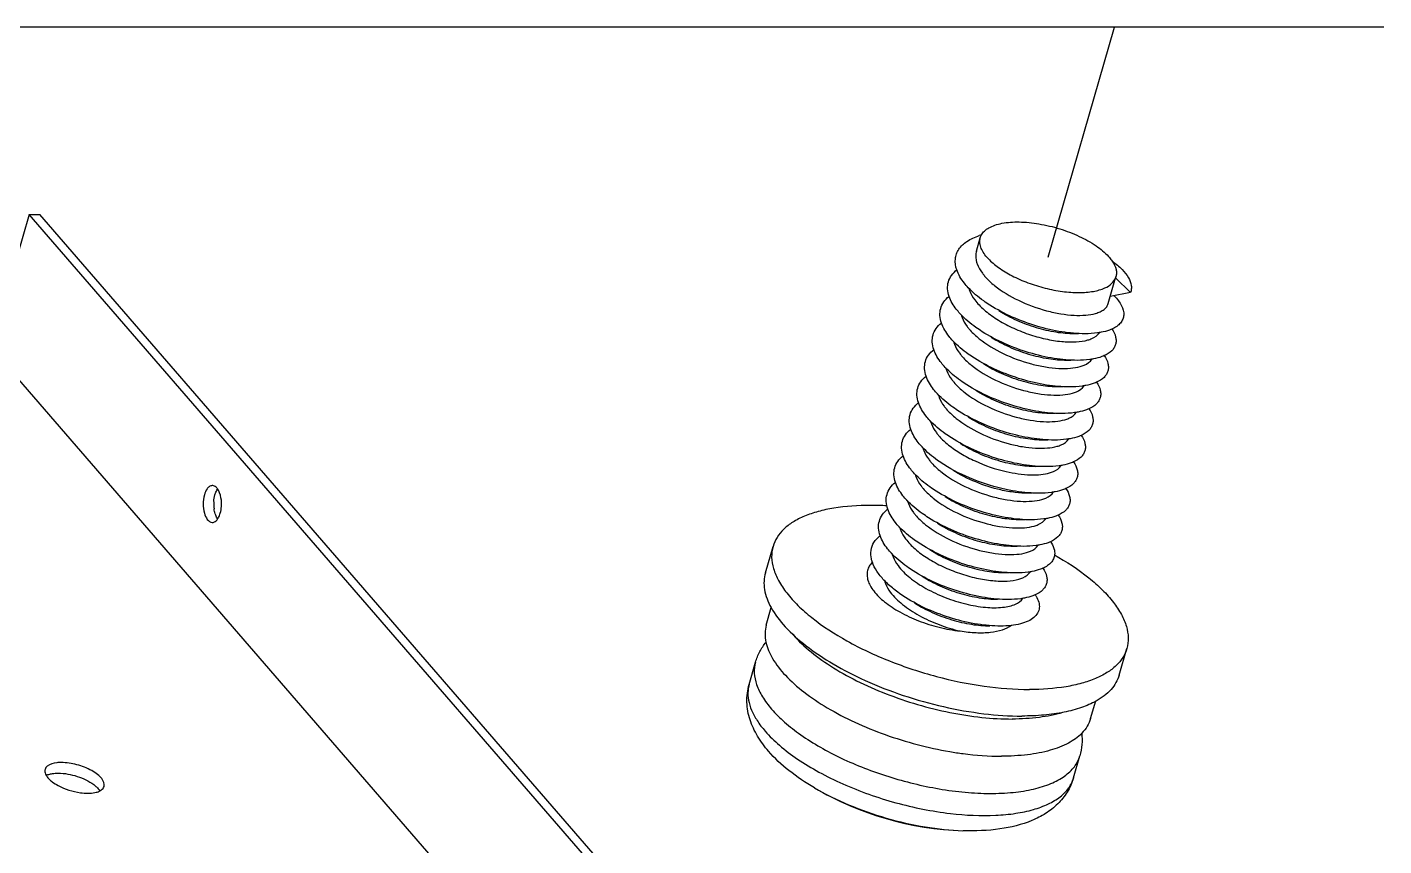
# Model space of a CAD drawing. Header units: millimetres. Extents: x -1 to 407, y -1 to 283.
# Drawn here: x 190.9 to 196.43, y 157.98 to 161.32 of the extents above; entities that cross this region are included whole.
import ezdxf

# ---------------------------------------------------------------- set-up
doc = ezdxf.new("R2010")
doc.units = ezdxf.units.MM
doc.header["$LTSCALE"] = 23.1
doc.linetypes.add('DASHED', pattern=[0.2, 0.1, -0.1])
doc.layers.get('0').update_dxf_attribs({"linetype": 'CONTINUOUS'})
for name, color, linetype in [('001-PCB', 7, 'CONTINUOUS'), ('03_ALL_AXES', 7, 'CONTINUOUS'), ('09_ALL_ROUNDS', 7, 'CONTINUOUS'), ('20_ALL_FEATURES', 7, 'CONTINUOUS')]:
    doc.layers.add(name, color=color, linetype=linetype)

msp = doc.modelspace()

# ---------------------------------------------------------------- linework, layer by layer
at = {"color": 4, "linetype": 'DASHED'}
msp.add_line((195.0629, 160.3817), (195.3336, 161.3191), dxfattribs=at)
at = {"layer": '001-PCB', "color": 7, "linetype": 'Continuous'}
for p, q in [((196.4306, 161.3191), (180.3061, 161.3191)), ((190.9123, 160.5558), (190.756, 160.0146)), ((190.9123, 160.5558), (190.9556, 160.5558)), ((194.9238, 155.9237), (190.9123, 160.5558)), ((194.9671, 155.9237), (190.9556, 160.5558)), ((194.3042, 155.9175), (190.756, 160.0146))]:
    msp.add_line(p, q, dxfattribs=at)
for centre, radius, start, end in [((191.8113, 159.3766), 0.147, 176.2986, 187.761), ((191.0275, 158.2978), 0.053, 208.9912, 211.1195), ((191.0931, 158.1242), 0.1371, 49.7253, 52.9736)]:
    msp.add_arc(centre, radius, start, end, dxfattribs=at)
for points, knots in [([(191.6416, 159.4436), (191.6399, 159.4418), (191.6328, 159.4332), (191.6285, 159.4225), (191.626, 159.4141)], [0, 0, 0, 0, 0.216921, 1, 1, 1, 1]), ([(191.6585, 159.4516), (191.654, 159.4516), (191.6476, 159.449), (191.6429, 159.4448), (191.6416, 159.4436)], [0, 0, 0, 0, 0.719767, 1, 1, 1, 1]), ([(191.6802, 159.4378), (191.679, 159.4395), (191.6746, 159.4451), (191.6685, 159.4496), (191.6636, 159.4509)], [0, 0, 0, 0, 0.285514, 1, 1, 1, 1]), ([(191.626, 159.4141), (191.6225, 159.402), (191.6198, 159.376), (191.6234, 159.337), (191.6419, 159.3016), (191.6585, 159.3016)], [0, 0, 0, 0, 0.302038, 0.603923, 1, 1, 1, 1]), ([(191.6693, 159.4141), (191.67, 159.4163), (191.6726, 159.4244), (191.6763, 159.4322), (191.6798, 159.4373)], [0, 0, 0, 0, 0.27063, 1, 1, 1, 1]), ([(191.6957, 159.367), (191.696, 159.3718), (191.6963, 159.3904), (191.6932, 159.4092), (191.6883, 159.4221)], [0, 0, 0, 0, 0.261705, 1, 1, 1, 1]), ([(191.6722, 159.3307), (191.6714, 159.3327), (191.6685, 159.3411), (191.6666, 159.35), (191.6657, 159.3567)], [0, 0, 0, 0, 0.236563, 1, 1, 1, 1]), ([(191.6812, 159.3169), (191.6822, 159.3185), (191.6863, 159.3255), (191.6893, 159.3331), (191.691, 159.3391)], [0, 0, 0, 0, 0.229918, 1, 1, 1, 1]), ([(191.6585, 159.3016), (191.6605, 159.3016), (191.67, 159.3032), (191.6772, 159.3108), (191.6812, 159.3169)], [0, 0, 0, 0, 0.218909, 1, 1, 1, 1]), ([(190.9772, 158.2956), (190.9767, 158.2939), (190.9754, 158.2858), (190.9781, 158.2776), (190.9812, 158.2721)], [0, 0, 0, 0, 0.229304, 1, 1, 1, 1]), ([(190.9817, 158.2708), (190.983, 158.2715), (190.9888, 158.2742), (190.995, 158.2761), (190.9998, 158.2771)], [0, 0, 0, 0, 0.230385, 1, 1, 1, 1]), ([(191.0432, 158.3235), (191.0372, 158.3235), (191.0176, 158.3225), (190.9968, 158.3177), (190.9862, 158.3088)], [0, 0, 0, 0, 0.30327, 1, 1, 1, 1]), ([(190.9998, 158.2771), (191.0021, 158.2777), (191.0123, 158.2796), (191.0227, 158.2802), (191.0307, 158.2802)], [0, 0, 0, 0, 0.231113, 1, 1, 1, 1]), ([(191.0307, 158.2802), (191.0568, 158.2802), (191.108, 158.2705), (191.1556, 158.2488), (191.1757, 158.2336)], [0, 0, 0, 0, 0.509314, 1, 1, 1, 1]), ([(191.2174, 158.2264), (191.2204, 158.2369), (191.211, 158.2574), (191.1903, 158.2762), (191.1571, 158.2978), (191.1076, 158.3166), (191.0645, 158.3235), (191.0432, 158.3235)], [0, 0, 0, 0, 0.153752, 0.264999, 0.397975, 0.702161, 1, 1, 1, 1]), ([(190.9821, 158.2704), (190.9832, 158.2687), (190.9882, 158.2613), (190.9945, 158.2549), (190.9998, 158.2504)], [0, 0, 0, 0, 0.225009, 1, 1, 1, 1]), ([(190.9998, 158.2504), (191.0019, 158.2486), (191.0114, 158.2409), (191.0219, 158.2345), (191.0301, 158.23)], [0, 0, 0, 0, 0.231788, 1, 1, 1, 1]), ([(191.0301, 158.23), (191.0583, 158.2149), (191.0995, 158.2019), (191.1414, 158.1985), (191.1514, 158.1985)], [0, 0, 0, 0, 0.761323, 1, 1, 1, 1]), ([(191.1817, 158.2288), (191.1836, 158.2272), (191.1903, 158.2212), (191.1962, 158.2143), (191.1997, 158.2088)], [0, 0, 0, 0, 0.27554, 1, 1, 1, 1]), ([(191.2007, 158.2081), (191.2028, 158.2092), (191.2099, 158.2135), (191.2157, 158.2206), (191.2174, 158.2264)], [0, 0, 0, 0, 0.284584, 1, 1, 1, 1]), ([(191.1514, 158.1985), (191.1545, 158.1985), (191.1659, 158.1988), (191.1773, 158.2002), (191.1853, 158.2023)], [0, 0, 0, 0, 0.270617, 1, 1, 1, 1])]:
    msp.add_open_spline(points, degree=3, knots=knots, dxfattribs=at)
for points in [[(191.6636, 159.4509), (191.6619, 159.4514), (191.6602, 159.4516), (191.6585, 159.4516)], [(191.6883, 159.4221), (191.6862, 159.4276), (191.6836, 159.433), (191.6802, 159.4378)], [(191.6646, 159.3861), (191.6652, 159.3955), (191.6667, 159.405), (191.6693, 159.4141)], [(191.6802, 159.3154), (191.6769, 159.3201), (191.6742, 159.3253), (191.6722, 159.3307)], [(191.691, 159.3391), (191.6936, 159.3482), (191.6951, 159.3576), (191.6957, 159.367)], [(190.9862, 158.3088), (190.9821, 158.3054), (190.9787, 158.3008), (190.9772, 158.2956)], [(191.1853, 158.2023), (191.1906, 158.2037), (191.1958, 158.2055), (191.2007, 158.2081)]]:
    msp.add_open_spline(points, degree=3, dxfattribs=at)
at = {"layer": '03_ALL_AXES', "color": 7, "linetype": 'Continuous'}
for p, q in [((194.7709, 160.4066), (194.7867, 160.4614)), ((195.339, 160.3012), (195.3392, 160.3019)), ((195.3077, 160.193), (195.3161, 160.2221)), ((193.8452, 158.642), (193.8712, 158.732)), ((195.1662, 158.2606), (195.1922, 158.3507))]:
    msp.add_line(p, q, dxfattribs=at)
msp.add_arc((194.7584, 159.3265), 1.2816, 239.6806, 268.1151, dxfattribs=at)
at = {"layer": '09_ALL_ROUNDS', "color": 7, "linetype": 'Continuous'}
msp.add_line((193.8452, 158.642), (193.8451, 158.6418), dxfattribs=at)
msp.add_arc((193.9713, 158.6057), 0.1312, 164.0293, 175.0807, dxfattribs=at)
for points, knots in [([(193.8712, 158.732), (193.8755, 158.747), (193.8871, 158.7759), (193.9043, 158.802), (193.9139, 158.8141)], [0, 0, 0, 0, 0.501736, 1, 1, 1, 1]), ([(193.8712, 158.732), (193.8671, 158.7179), (193.8638, 158.6866), (193.8743, 158.6382), (193.899, 158.5885), (193.9226, 158.5571), (193.9363, 158.5414)], [0, 0, 0, 0, 0.211163, 0.440517, 0.70118, 1, 1, 1, 1]), ([(193.9241, 158.3695), (193.9075, 158.3885), (193.8778, 158.4286), (193.846, 158.4962), (193.8324, 158.569), (193.8384, 158.6185), (193.8452, 158.642)], [0, 0, 0, 0, 0.256376, 0.504414, 0.751332, 1, 1, 1, 1]), ([(193.8405, 158.6169), (193.8394, 158.604), (193.8411, 158.5763), (193.8543, 158.5346), (193.8777, 158.492), (193.8985, 158.4649), (193.9103, 158.4513)], [0, 0, 0, 0, 0.212417, 0.445409, 0.70662, 1, 1, 1, 1]), ([(193.9363, 158.5414), (193.9527, 158.5225), (193.9905, 158.4852), (194.0825, 158.414), (194.2233, 158.3349), (194.413, 158.2615), (194.5494, 158.2282), (194.6187, 158.2165)], [0, 0, 0, 0, 0.097628, 0.206822, 0.453834, 0.725052, 1, 1, 1, 1]), ([(193.9103, 158.4513), (193.9282, 158.4306), (193.9701, 158.39), (194.0438, 158.3346), (194.1303, 158.2823), (194.2619, 158.2178), (194.44, 158.155), (194.5897, 158.1248), (194.6649, 158.116)], [0, 0, 0, 0, 0.097573, 0.207585, 0.328375, 0.457616, 0.729875, 1, 1, 1, 1]), ([(195.1998, 158.4431), (195.2015, 158.4277), (195.2021, 158.3965), (195.1965, 158.3657), (195.1922, 158.3507)], [0, 0, 0, 0, 0.498653, 1, 1, 1, 1]), ([(194.1113, 158.2202), (194.0752, 158.2414), (194.0083, 158.2859), (193.9491, 158.3406), (193.9241, 158.3695)], [0, 0, 0, 0, 0.523207, 1, 1, 1, 1]), ([(194.6187, 158.2165), (194.6541, 158.2104), (194.7234, 158.2012), (194.8245, 158.1961), (194.9178, 158.2001), (195.001, 158.213), (195.072, 158.2347), (195.1292, 158.2647), (195.1711, 158.3031), (195.1876, 158.3348), (195.1922, 158.3507)], [0, 0, 0, 0, 0.171204, 0.332835, 0.481787, 0.615647, 0.733026, 0.834062, 0.921195, 1, 1, 1, 1]), ([(194.6649, 158.116), (194.726, 158.1088), (194.8154, 158.1043), (194.9286, 158.1147), (195.0007, 158.1297), (195.0621, 158.1519), (195.1115, 158.1811), (195.1476, 158.2172), (195.162, 158.2461), (195.1662, 158.2606)], [0, 0, 0, 0, 0.331999, 0.479397, 0.611766, 0.728329, 0.829703, 0.918522, 1, 1, 1, 1]), ([(195.1662, 158.2606), (195.1604, 158.2405), (195.1432, 158.2019), (195.1036, 158.153), (195.0537, 158.1143), (194.9761, 158.075), (194.8619, 158.0475), (194.7665, 158.0439), (194.7163, 158.0456)], [0, 0, 0, 0, 0.117096, 0.233451, 0.349548, 0.467588, 0.718914, 1, 1, 1, 1]), ([(194.1114, 158.2202), (194.1557, 158.1943), (194.2511, 158.1476), (194.4027, 158.0945), (194.5592, 158.0586), (194.6648, 158.0473), (194.7162, 158.0456)], [0, 0, 0, 0, 0.242786, 0.499992, 0.757199, 1, 1, 1, 1])]:
    msp.add_open_spline(points, degree=3, knots=knots, dxfattribs=at)
at = {"layer": '20_ALL_FEATURES', "color": 7, "linetype": 'Continuous'}
for p, q in [((195.3159, 160.2222), (195.3376, 160.2972)), ((195.3392, 160.302), (195.3376, 160.2972)), ((195.3376, 160.2972), (195.339, 160.3012)), ((195.3376, 160.2972), (195.3984, 160.2376)), ((195.3984, 160.2376), (195.3159, 160.2222)), ((194.862, 160.1637), (194.8619, 160.1638)), ((194.8308, 160.0554), (194.8306, 160.0555)), ((195.1869, 160.07), (195.1698, 160.0699)), ((194.7995, 159.9472), (194.7994, 159.9473)), ((195.1556, 159.9617), (195.1385, 159.9616)), ((194.7683, 159.8389), (194.7681, 159.839)), ((195.1244, 159.8535), (195.1073, 159.8534)), ((194.737, 159.7307), (194.7369, 159.7308)), ((195.0931, 159.7452), (195.076, 159.7451)), ((194.7058, 159.6224), (194.7056, 159.6225)), ((195.0619, 159.637), (195.0448, 159.6369)), ((194.6745, 159.5142), (194.6744, 159.5143)), ((195.0306, 159.5287), (195.0135, 159.5286)), ((194.6433, 159.4059), (194.6431, 159.406)), ((194.9994, 159.4205), (194.9823, 159.4204)), ((194.612, 159.2977), (194.6119, 159.2978)), ((194.9681, 159.3122), (194.951, 159.3121)), ((193.9111, 159.0958), (193.9424, 159.204)), ((194.5808, 159.1894), (194.5806, 159.1895)), ((194.9369, 159.2039), (194.9198, 159.2039)), ((194.3471, 159.1399), (194.3469, 159.1403)), ((194.9056, 159.0957), (194.8885, 159.0956)), ((193.9149, 158.8836), (193.9355, 158.955)), ((195.3523, 158.6798), (195.3835, 158.788)), ((195.236, 158.5022), (195.2568, 158.5745))]:
    msp.add_line(p, q, dxfattribs=at)
for centre, radius, start, end in [((194.8717, 160.1996), 0.2847, 106.3483, 108.2484), ((194.9659, 160.5133), 0.201, 220.9113, 223.0077), ((195.0763, 160.5538), 0.3689, 229.9638, 231.1924), ((194.9354, 160.364), 0.3137, 222.3059, 223.0248), ((195.0139, 160.3374), 0.3691, 229.9861, 231.1942), ((194.9824, 160.2288), 0.3687, 229.9331, 231.1921), ((194.9515, 160.121), 0.3693, 230.0081, 231.1964), ((194.92, 160.0124), 0.3689, 229.9563, 231.192), ((194.8886, 159.904), 0.3686, 229.9285, 231.2003), ((194.8576, 159.7961), 0.369, 229.9786, 231.1936), ((194.8261, 159.6875), 0.3686, 229.9216, 231.1922), ((194.3377, 158.1746), 1.1964, 86.688, 89.9786), ((194.7951, 159.5795), 0.369, 229.9705, 231.196), ((194.8976, 158.9318), 0.1356, 30.7976, 33.8093)]:
    msp.add_arc(centre, radius, start, end, dxfattribs=at)
for points, knots in [([(194.7914, 160.4726), (194.7946, 160.4785), (194.8037, 160.4898), (194.8227, 160.5031), (194.8469, 160.5134), (194.8879, 160.5238), (194.9487, 160.5274), (195.0279, 160.5192), (195.1103, 160.4994), (195.1887, 160.4695), (195.2561, 160.4323), (195.2939, 160.4016), (195.3087, 160.3853)], [0, 0, 0, 0, 0.035396, 0.075403, 0.121491, 0.174171, 0.298052, 0.441273, 0.594047, 0.745094, 0.883396, 1, 1, 1, 1]), ([(194.6907, 160.331), (194.686, 160.345), (194.6825, 160.3673), (194.6889, 160.3956), (194.7024, 160.422), (194.7336, 160.4504), (194.765, 160.4641), (194.7826, 160.4699)], [0, 0, 0, 0, 0.235719, 0.346344, 0.458376, 0.704091, 1, 1, 1, 1]), ([(194.814, 160.3817), (194.8083, 160.3883), (194.7984, 160.4014), (194.788, 160.4221), (194.7836, 160.4424), (194.785, 160.4555), (194.7867, 160.4614)], [0, 0, 0, 0, 0.298772, 0.559497, 0.78883, 1, 1, 1, 1]), ([(194.7709, 160.4066), (194.7691, 160.4005), (194.7672, 160.3873), (194.7688, 160.3742), (194.7703, 160.3676)], [0, 0, 0, 0, 0.486896, 1, 1, 1, 1]), ([(195.3087, 160.3853), (195.3102, 160.3837), (195.3157, 160.3774), (195.3209, 160.3707), (195.3243, 160.3656)], [0, 0, 0, 0, 0.261539, 1, 1, 1, 1]), ([(194.6597, 160.2219), (194.6563, 160.2318), (194.6519, 160.2519), (194.6551, 160.2823), (194.6687, 160.3097), (194.6832, 160.3243), (194.6915, 160.3309)], [0, 0, 0, 0, 0.259974, 0.499735, 0.739641, 1, 1, 1, 1]), ([(194.7376, 160.2578), (194.7321, 160.2637), (194.7131, 160.2857), (194.6974, 160.3111), (194.6907, 160.331)], [0, 0, 0, 0, 0.278505, 1, 1, 1, 1]), ([(194.7703, 160.3676), (194.7712, 160.3634), (194.7766, 160.3451), (194.7865, 160.3285), (194.7952, 160.3167)], [0, 0, 0, 0, 0.228185, 1, 1, 1, 1]), ([(194.8189, 160.3762), (194.8315, 160.3627), (194.8624, 160.3369), (194.9171, 160.3042), (194.981, 160.2763), (195.05, 160.2549), (195.1198, 160.2413), (195.186, 160.2364), (195.2444, 160.2405), (195.2795, 160.25), (195.2943, 160.2568)], [0, 0, 0, 0, 0.108361, 0.234494, 0.372861, 0.516425, 0.657596, 0.789038, 0.904515, 1, 1, 1, 1]), ([(195.3243, 160.3656), (195.3311, 160.3554), (195.3392, 160.3394), (195.342, 160.317), (195.3405, 160.3067), (195.3392, 160.302)], [0, 0, 0, 0, 0.543368, 0.778119, 1, 1, 1, 1]), ([(195.3247, 160.3658), (195.3387, 160.3556), (195.363, 160.3354), (195.3904, 160.302), (195.4022, 160.273), (195.4026, 160.2517), (195.4002, 160.2421), (195.3984, 160.2376)], [0, 0, 0, 0, 0.329087, 0.598792, 0.814383, 0.908872, 1, 1, 1, 1]), ([(194.7952, 160.3167), (194.7981, 160.3128), (194.8113, 160.2964), (194.8266, 160.2817), (194.839, 160.2713)], [0, 0, 0, 0, 0.232527, 1, 1, 1, 1]), ([(195.2943, 160.2568), (195.3042, 160.2613), (195.3218, 160.2718), (195.3342, 160.2886), (195.3376, 160.2972)], [0, 0, 0, 0, 0.542396, 1, 1, 1, 1]), ([(194.6285, 160.1136), (194.6251, 160.1235), (194.6207, 160.1435), (194.6238, 160.1738), (194.6372, 160.2011), (194.6516, 160.2157), (194.6598, 160.2223)], [0, 0, 0, 0, 0.260181, 0.500126, 0.740003, 1, 1, 1, 1]), ([(194.7033, 160.1529), (194.6983, 160.1585), (194.6807, 160.1793), (194.6662, 160.2032), (194.6597, 160.2219)], [0, 0, 0, 0, 0.276942, 1, 1, 1, 1]), ([(194.8258, 160.1867), (194.8172, 160.1922), (194.7859, 160.2133), (194.7565, 160.2376), (194.7376, 160.2578)], [0, 0, 0, 0, 0.268695, 1, 1, 1, 1]), ([(194.7399, 160.2555), (194.741, 160.2516), (194.7466, 160.2348), (194.7558, 160.2194), (194.764, 160.2085)], [0, 0, 0, 0, 0.229642, 1, 1, 1, 1]), ([(194.8451, 160.2663), (194.8747, 160.2424), (194.9432, 160.2018), (195.0361, 160.1676), (195.1129, 160.1508), (195.1663, 160.1446), (195.2139, 160.1447), (195.2432, 160.1492), (195.2561, 160.1529)], [0, 0, 0, 0, 0.260647, 0.540193, 0.674549, 0.798566, 0.908045, 1, 1, 1, 1]), ([(195.3317, 160.225), (195.3381, 160.2186), (195.3494, 160.2057), (195.3657, 160.1804), (195.3735, 160.1532), (195.3678, 160.1285), (195.3578, 160.1126), (195.3424, 160.0991), (195.3298, 160.0922), (195.3228, 160.0891)], [0, 0, 0, 0, 0.16186, 0.303412, 0.534874, 0.63894, 0.746121, 0.864611, 1, 1, 1, 1]), ([(194.764, 160.2085), (194.775, 160.1936), (194.8031, 160.1648), (194.8544, 160.1274), (194.9153, 160.0945), (194.9819, 160.0676), (195.05, 160.0484), (195.1154, 160.0375), (195.1737, 160.0355), (195.2097, 160.0403), (195.2252, 160.0448)], [0, 0, 0, 0, 0.109044, 0.234856, 0.372602, 0.515715, 0.656859, 0.788699, 0.904689, 1, 1, 1, 1]), ([(195.213, 160.0701), (195.1817, 160.07), (195.1155, 160.0761), (195.016, 160.0992), (194.9172, 160.1356), (194.8548, 160.1683), (194.8258, 160.1867)], [0, 0, 0, 0, 0.229706, 0.484998, 0.747947, 1, 1, 1, 1]), ([(195.1698, 160.0699), (195.1452, 160.0697), (195.093, 160.0746), (195.0141, 160.0931), (194.9353, 160.1224), (194.8853, 160.1488), (194.862, 160.1637)], [0, 0, 0, 0, 0.226558, 0.480947, 0.745058, 1, 1, 1, 1]), ([(195.2561, 160.1529), (195.2627, 160.1548), (195.2748, 160.1591), (195.2905, 160.1682), (195.3019, 160.1794), (195.3064, 160.1885), (195.3077, 160.193)], [0, 0, 0, 0, 0.303546, 0.56515, 0.792531, 1, 1, 1, 1]), ([(194.5971, 160.0057), (194.5938, 160.0156), (194.5894, 160.0355), (194.5926, 160.0655), (194.6059, 160.0927), (194.6201, 160.1072), (194.6282, 160.1138)], [0, 0, 0, 0, 0.260066, 0.500111, 0.7401, 1, 1, 1, 1]), ([(194.6751, 160.0414), (194.6696, 160.0472), (194.6508, 160.0689), (194.6353, 160.0939), (194.6285, 160.1136)], [0, 0, 0, 0, 0.278074, 1, 1, 1, 1]), ([(194.7946, 160.0785), (194.7859, 160.084), (194.7544, 160.1051), (194.725, 160.1297), (194.706, 160.15)], [0, 0, 0, 0, 0.268833, 1, 1, 1, 1]), ([(194.7087, 160.1472), (194.7098, 160.1433), (194.7154, 160.1265), (194.7246, 160.1111), (194.7327, 160.1002)], [0, 0, 0, 0, 0.229662, 1, 1, 1, 1]), ([(194.7327, 160.1002), (194.7356, 160.0963), (194.7488, 160.0798), (194.7642, 160.0651), (194.7766, 160.0547)], [0, 0, 0, 0, 0.232501, 1, 1, 1, 1]), ([(194.7826, 160.0498), (194.8123, 160.0259), (194.8808, 159.9852), (194.9738, 159.951), (195.0506, 159.9342), (195.1041, 159.928), (195.1517, 159.9282), (195.181, 159.9328), (195.1939, 159.9365)], [0, 0, 0, 0, 0.260737, 0.540367, 0.674731, 0.798722, 0.90814, 1, 1, 1, 1]), ([(195.1818, 159.9618), (195.1505, 159.9617), (195.0843, 159.9678), (194.9847, 159.9909), (194.886, 160.0273), (194.8236, 160.0601), (194.7946, 160.0785)], [0, 0, 0, 0, 0.229706, 0.484998, 0.747947, 1, 1, 1, 1]), ([(195.1385, 159.9616), (195.1139, 159.9615), (195.0617, 159.9663), (194.9829, 159.9848), (194.9041, 160.0141), (194.8541, 160.0406), (194.8308, 160.0554)], [0, 0, 0, 0, 0.226564, 0.480939, 0.745045, 1, 1, 1, 1]), ([(195.2792, 160.0759), (195.2741, 160.075), (195.2522, 160.0714), (195.23, 160.0702), (195.213, 160.0701)], [0, 0, 0, 0, 0.23176, 1, 1, 1, 1]), ([(195.2252, 160.0448), (195.2305, 160.0463), (195.2479, 160.0523), (195.2648, 160.0632), (195.2717, 160.0743)], [0, 0, 0, 0, 0.29719, 1, 1, 1, 1]), ([(195.3228, 160.0891), (195.3196, 160.0877), (195.3055, 160.0819), (195.2907, 160.0781), (195.2792, 160.0759)], [0, 0, 0, 0, 0.23024, 1, 1, 1, 1]), ([(195.323, 160.0895), (195.3297, 160.0795), (195.3377, 160.0636), (195.3405, 160.0413), (195.3384, 160.0263), (195.3322, 160.0124), (195.318, 159.995), (195.3027, 159.9858), (195.2917, 159.9809)], [0, 0, 0, 0, 0.272402, 0.389524, 0.500074, 0.610612, 0.727701, 1, 1, 1, 1]), ([(194.5661, 159.8968), (194.5626, 159.9067), (194.5582, 159.9268), (194.5613, 159.9573), (194.5748, 159.9847), (194.5893, 159.9994), (194.5975, 160.006)], [0, 0, 0, 0, 0.260263, 0.500122, 0.739914, 1, 1, 1, 1]), ([(194.6438, 159.9332), (194.6383, 159.9391), (194.6194, 159.9608), (194.6039, 159.986), (194.5971, 160.0057)], [0, 0, 0, 0, 0.278224, 1, 1, 1, 1]), ([(194.7633, 159.9702), (194.7547, 159.9757), (194.7233, 159.9968), (194.694, 160.0212), (194.6751, 160.0414)], [0, 0, 0, 0, 0.268707, 1, 1, 1, 1]), ([(194.6776, 160.0385), (194.6786, 160.0346), (194.6843, 160.018), (194.6934, 160.0028), (194.7015, 159.992)], [0, 0, 0, 0, 0.229826, 1, 1, 1, 1]), ([(194.7015, 159.992), (194.7044, 159.988), (194.7175, 159.9717), (194.7327, 159.957), (194.7451, 159.9467)], [0, 0, 0, 0, 0.232566, 1, 1, 1, 1]), ([(194.7513, 159.9415), (194.781, 159.9177), (194.8494, 159.877), (194.9423, 159.8429), (195.019, 159.826), (195.0725, 159.8198), (195.1201, 159.8199), (195.1494, 159.8244), (195.1623, 159.8281)], [0, 0, 0, 0, 0.260629, 0.54014, 0.67449, 0.798514, 0.908016, 1, 1, 1, 1]), ([(195.1505, 159.8536), (195.1192, 159.8535), (195.053, 159.8596), (194.9535, 159.8827), (194.8547, 159.9191), (194.7923, 159.9518), (194.7633, 159.9702)], [0, 0, 0, 0, 0.229705, 0.484997, 0.747946, 1, 1, 1, 1]), ([(195.1073, 159.8534), (195.0827, 159.8532), (195.0305, 159.8581), (194.9516, 159.8766), (194.8728, 159.9059), (194.8228, 159.9323), (194.7995, 159.9472)], [0, 0, 0, 0, 0.226559, 0.48095, 0.745062, 1, 1, 1, 1]), ([(195.2477, 159.9676), (195.2427, 159.9667), (195.2209, 159.9632), (195.1987, 159.9619), (195.1818, 159.9618)], [0, 0, 0, 0, 0.23184, 1, 1, 1, 1]), ([(195.1939, 159.9365), (195.1993, 159.938), (195.2171, 159.9441), (195.2343, 159.9556), (195.2411, 159.967)], [0, 0, 0, 0, 0.298494, 1, 1, 1, 1]), ([(195.2917, 159.9809), (195.2885, 159.9794), (195.2743, 159.9737), (195.2593, 159.9698), (195.2477, 159.9676)], [0, 0, 0, 0, 0.230115, 1, 1, 1, 1]), ([(195.2918, 159.9813), (195.2985, 159.9712), (195.3065, 159.9553), (195.3092, 159.9331), (195.3071, 159.918), (195.3009, 159.9041), (195.2868, 159.8868), (195.2715, 159.8776), (195.2605, 159.8726)], [0, 0, 0, 0, 0.272408, 0.38954, 0.500093, 0.610632, 0.727723, 1, 1, 1, 1]), ([(194.5345, 159.7896), (194.5312, 159.7994), (194.5269, 159.8192), (194.5301, 159.8491), (194.5434, 159.8761), (194.5575, 159.8906), (194.5656, 159.8972)], [0, 0, 0, 0, 0.259878, 0.499958, 0.740061, 1, 1, 1, 1]), ([(194.6122, 159.8253), (194.6068, 159.831), (194.5882, 159.8525), (194.5729, 159.8773), (194.5661, 159.8968)], [0, 0, 0, 0, 0.277799, 1, 1, 1, 1]), ([(194.7321, 159.862), (194.7235, 159.8674), (194.692, 159.8885), (194.6627, 159.913), (194.6438, 159.9332)], [0, 0, 0, 0, 0.268744, 1, 1, 1, 1]), ([(194.6461, 159.931), (194.6472, 159.9271), (194.6528, 159.9102), (194.6621, 159.8947), (194.6702, 159.8837)], [0, 0, 0, 0, 0.229533, 1, 1, 1, 1]), ([(194.6702, 159.8837), (194.6731, 159.8798), (194.6864, 159.8633), (194.7017, 159.8485), (194.7142, 159.8381)], [0, 0, 0, 0, 0.232477, 1, 1, 1, 1]), ([(194.7008, 159.7537), (194.6922, 159.7592), (194.6606, 159.7804), (194.6312, 159.8049), (194.6122, 159.8253)], [0, 0, 0, 0, 0.268839, 1, 1, 1, 1]), ([(194.7201, 159.8332), (194.7498, 159.8094), (194.8184, 159.7686), (194.9115, 159.7345), (194.9884, 159.7177), (195.0419, 159.7115), (195.0895, 159.7117), (195.1187, 159.7163), (195.1316, 159.72)], [0, 0, 0, 0, 0.260839, 0.540545, 0.674911, 0.798874, 0.908234, 1, 1, 1, 1]), ([(195.1193, 159.7453), (195.088, 159.7452), (195.0218, 159.7513), (194.9222, 159.7744), (194.8235, 159.8108), (194.7611, 159.8436), (194.7321, 159.862)], [0, 0, 0, 0, 0.229707, 0.484998, 0.747947, 1, 1, 1, 1]), ([(195.076, 159.7451), (195.0514, 159.745), (194.9992, 159.7498), (194.9204, 159.7683), (194.8416, 159.7976), (194.7916, 159.824), (194.7683, 159.8389)], [0, 0, 0, 0, 0.226562, 0.480946, 0.745046, 1, 1, 1, 1]), ([(195.2168, 159.8594), (195.2118, 159.8585), (195.1898, 159.8549), (195.1676, 159.8537), (195.1505, 159.8536)], [0, 0, 0, 0, 0.231711, 1, 1, 1, 1]), ([(195.1623, 159.8281), (195.1677, 159.8297), (195.1854, 159.8357), (195.2026, 159.8469), (195.2095, 159.8583)], [0, 0, 0, 0, 0.298123, 1, 1, 1, 1]), ([(195.2605, 159.8726), (195.2573, 159.8712), (195.2432, 159.8655), (195.2283, 159.8616), (195.2168, 159.8594)], [0, 0, 0, 0, 0.230233, 1, 1, 1, 1]), ([(195.2606, 159.8729), (195.2673, 159.8628), (195.2753, 159.8469), (195.278, 159.8247), (195.2758, 159.8097), (195.2696, 159.7958), (195.2554, 159.7785), (195.2401, 159.7693), (195.2291, 159.7643)], [0, 0, 0, 0, 0.27219, 0.389251, 0.499784, 0.61035, 0.727506, 1, 1, 1, 1]), ([(194.5035, 159.6805), (194.5001, 159.6905), (194.4957, 159.7106), (194.4989, 159.741), (194.5125, 159.7684), (194.527, 159.783), (194.5352, 159.7896)], [0, 0, 0, 0, 0.260049, 0.499831, 0.739704, 1, 1, 1, 1]), ([(194.5814, 159.7166), (194.5759, 159.7225), (194.5569, 159.7444), (194.5412, 159.7697), (194.5345, 159.7896)], [0, 0, 0, 0, 0.27844, 1, 1, 1, 1]), ([(194.6154, 159.8209), (194.6165, 159.8172), (194.6221, 159.8009), (194.6311, 159.786), (194.639, 159.7755)], [0, 0, 0, 0, 0.230245, 1, 1, 1, 1]), ([(194.639, 159.7755), (194.6419, 159.7715), (194.655, 159.7551), (194.6703, 159.7404), (194.6827, 159.7301)], [0, 0, 0, 0, 0.232536, 1, 1, 1, 1]), ([(194.6696, 159.6455), (194.661, 159.6509), (194.6296, 159.672), (194.6003, 159.6964), (194.5814, 159.7166)], [0, 0, 0, 0, 0.2687, 1, 1, 1, 1]), ([(194.5837, 159.7144), (194.5847, 159.7105), (194.5903, 159.6936), (194.5996, 159.6782), (194.6077, 159.6672)], [0, 0, 0, 0, 0.229587, 1, 1, 1, 1]), ([(194.6888, 159.725), (194.7185, 159.7012), (194.7869, 159.6605), (194.8797, 159.6264), (194.9565, 159.6095), (195.01, 159.6033), (195.0576, 159.6034), (195.0868, 159.6079), (195.0998, 159.6116)], [0, 0, 0, 0, 0.260619, 0.540133, 0.674485, 0.79851, 0.908013, 1, 1, 1, 1]), ([(195.088, 159.6371), (195.0567, 159.637), (194.9905, 159.6431), (194.891, 159.6662), (194.7922, 159.7026), (194.7298, 159.7353), (194.7008, 159.7537)], [0, 0, 0, 0, 0.229705, 0.484997, 0.747946, 1, 1, 1, 1]), ([(195.0448, 159.6369), (195.0202, 159.6367), (194.968, 159.6416), (194.8891, 159.6601), (194.8103, 159.6894), (194.7603, 159.7158), (194.737, 159.7307)], [0, 0, 0, 0, 0.22656, 0.480943, 0.745055, 1, 1, 1, 1]), ([(195.1854, 159.7512), (195.1804, 159.7502), (195.1585, 159.7467), (195.1363, 159.7454), (195.1193, 159.7453)], [0, 0, 0, 0, 0.231755, 1, 1, 1, 1]), ([(195.1316, 159.72), (195.137, 159.7216), (195.1546, 159.7277), (195.1716, 159.739), (195.1784, 159.7502)], [0, 0, 0, 0, 0.298006, 1, 1, 1, 1]), ([(195.2291, 159.7643), (195.2259, 159.7629), (195.2118, 159.7572), (195.1969, 159.7534), (195.1854, 159.7512)], [0, 0, 0, 0, 0.230245, 1, 1, 1, 1]), ([(195.2292, 159.7648), (195.2359, 159.7548), (195.244, 159.7389), (195.2467, 159.7167), (195.2447, 159.7016), (195.2385, 159.6878), (195.2244, 159.6704), (195.2092, 159.6612), (195.1982, 159.6562)], [0, 0, 0, 0, 0.272614, 0.389828, 0.500431, 0.610966, 0.727993, 1, 1, 1, 1]), ([(194.4721, 159.5727), (194.4687, 159.5826), (194.4644, 159.6025), (194.4676, 159.6326), (194.481, 159.6598), (194.4953, 159.6744), (194.5034, 159.6809)], [0, 0, 0, 0, 0.259997, 0.499968, 0.739957, 1, 1, 1, 1]), ([(194.5496, 159.6088), (194.5442, 159.6146), (194.5256, 159.6362), (194.5102, 159.661), (194.5035, 159.6805)], [0, 0, 0, 0, 0.27788, 1, 1, 1, 1]), ([(194.6077, 159.6672), (194.6106, 159.6633), (194.6237, 159.6469), (194.639, 159.6323), (194.6513, 159.6219)], [0, 0, 0, 0, 0.232591, 1, 1, 1, 1]), ([(194.6383, 159.5372), (194.6297, 159.5427), (194.5981, 159.5639), (194.5686, 159.5885), (194.5496, 159.6088)], [0, 0, 0, 0, 0.268874, 1, 1, 1, 1]), ([(194.5525, 159.6057), (194.5536, 159.6018), (194.5592, 159.5851), (194.5684, 159.5698), (194.5765, 159.5589)], [0, 0, 0, 0, 0.229758, 1, 1, 1, 1]), ([(194.6576, 159.6167), (194.6734, 159.6041), (194.7082, 159.5803), (194.785, 159.5403), (194.8485, 159.5187), (194.8919, 159.5088)], [0, 0, 0, 0, 0.233506, 0.485215, 1, 1, 1, 1]), ([(195.0568, 159.5288), (195.0255, 159.5287), (194.9593, 159.5348), (194.8597, 159.5579), (194.761, 159.5943), (194.6986, 159.6271), (194.6696, 159.6455)], [0, 0, 0, 0, 0.229707, 0.484998, 0.747947, 1, 1, 1, 1]), ([(195.0135, 159.5286), (194.9889, 159.5285), (194.9367, 159.5333), (194.8579, 159.5518), (194.7791, 159.5811), (194.7291, 159.6075), (194.7058, 159.6224)], [0, 0, 0, 0, 0.226558, 0.480945, 0.745052, 1, 1, 1, 1]), ([(195.1533, 159.6427), (195.1483, 159.6418), (195.1267, 159.6384), (195.1048, 159.6371), (195.088, 159.6371)], [0, 0, 0, 0, 0.23207, 1, 1, 1, 1]), ([(195.0998, 159.6116), (195.1052, 159.6132), (195.1231, 159.6193), (195.1404, 159.6307), (195.1473, 159.6421)], [0, 0, 0, 0, 0.298586, 1, 1, 1, 1]), ([(195.1982, 159.6562), (195.1949, 159.6548), (195.1804, 159.6489), (195.1652, 159.645), (195.1533, 159.6427)], [0, 0, 0, 0, 0.229765, 1, 1, 1, 1]), ([(195.1982, 159.6563), (195.2049, 159.6462), (195.2128, 159.6303), (195.2155, 159.6081), (195.2133, 159.5931), (195.2071, 159.5792), (195.1929, 159.5619), (195.1776, 159.5528), (195.1666, 159.5478)], [0, 0, 0, 0, 0.27202, 0.389051, 0.499586, 0.610186, 0.727397, 1, 1, 1, 1]), ([(194.4409, 159.4643), (194.4375, 159.4742), (194.4332, 159.4942), (194.4364, 159.5244), (194.4498, 159.5516), (194.4641, 159.5662), (194.4723, 159.5728)], [0, 0, 0, 0, 0.26002, 0.499952, 0.73991, 1, 1, 1, 1]), ([(194.5189, 159.5001), (194.5134, 159.5059), (194.4945, 159.5277), (194.4789, 159.5529), (194.4721, 159.5727)], [0, 0, 0, 0, 0.278252, 1, 1, 1, 1]), ([(194.5765, 159.5589), (194.5794, 159.555), (194.5926, 159.5385), (194.6079, 159.5239), (194.6203, 159.5135)], [0, 0, 0, 0, 0.232509, 1, 1, 1, 1]), ([(195.1667, 159.5483), (195.1735, 159.5382), (195.1815, 159.5223), (195.1842, 159.5001), (195.1821, 159.485), (195.1759, 159.4712), (195.1618, 159.4538), (195.1465, 159.4446), (195.1355, 159.4396)], [0, 0, 0, 0, 0.272465, 0.38961, 0.50017, 0.610704, 0.727773, 1, 1, 1, 1]), ([(194.6071, 159.429), (194.5985, 159.4344), (194.5671, 159.4555), (194.5378, 159.4799), (194.5189, 159.5001)], [0, 0, 0, 0, 0.268698, 1, 1, 1, 1]), ([(194.5213, 159.4974), (194.5224, 159.4935), (194.528, 159.4768), (194.5372, 159.4615), (194.5452, 159.4507)], [0, 0, 0, 0, 0.229783, 1, 1, 1, 1]), ([(194.6263, 159.5085), (194.656, 159.4846), (194.7245, 159.4439), (194.8174, 159.4098), (194.8943, 159.393), (194.9477, 159.3868), (194.9954, 159.3869), (195.0246, 159.3915), (195.0375, 159.3952)], [0, 0, 0, 0, 0.260706, 0.540308, 0.67467, 0.79867, 0.908108, 1, 1, 1, 1]), ([(194.8919, 159.4357), (194.8466, 159.4454), (194.7588, 159.4723), (194.6764, 159.5131), (194.6383, 159.5372)], [0, 0, 0, 0, 0.506749, 1, 1, 1, 1]), ([(194.8703, 159.4338), (194.8354, 159.4418), (194.7677, 159.4634), (194.704, 159.4953), (194.6745, 159.5142)], [0, 0, 0, 0, 0.505229, 1, 1, 1, 1]), ([(194.8919, 159.5088), (194.9245, 159.5014), (194.972, 159.4943), (195.0317, 159.4958), (195.0577, 159.5002), (195.0692, 159.5036)], [0, 0, 0, 0, 0.560234, 0.798069, 1, 1, 1, 1]), ([(195.123, 159.5347), (195.1179, 159.5337), (195.096, 159.5302), (195.0738, 159.5289), (195.0568, 159.5288)], [0, 0, 0, 0, 0.231746, 1, 1, 1, 1]), ([(195.0692, 159.5036), (195.0745, 159.5051), (195.0918, 159.5111), (195.1086, 159.522), (195.1155, 159.533)], [0, 0, 0, 0, 0.297027, 1, 1, 1, 1]), ([(195.1666, 159.5478), (195.1634, 159.5464), (195.1493, 159.5407), (195.1345, 159.5369), (195.123, 159.5347)], [0, 0, 0, 0, 0.230261, 1, 1, 1, 1]), ([(194.4098, 159.3556), (194.4064, 159.3656), (194.4019, 159.3856), (194.4051, 159.416), (194.4185, 159.4434), (194.433, 159.4581), (194.4412, 159.4646)], [0, 0, 0, 0, 0.260229, 0.500114, 0.739936, 1, 1, 1, 1]), ([(194.4874, 159.3921), (194.4819, 159.3979), (194.4631, 159.4196), (194.4476, 159.4447), (194.4409, 159.4643)], [0, 0, 0, 0, 0.27812, 1, 1, 1, 1]), ([(194.5452, 159.4507), (194.5481, 159.4468), (194.5612, 159.4304), (194.5764, 159.4158), (194.5888, 159.4054)], [0, 0, 0, 0, 0.232582, 1, 1, 1, 1]), ([(195.1355, 159.4396), (195.1323, 159.4382), (195.118, 159.4324), (195.103, 159.4285), (195.0913, 159.4263)], [0, 0, 0, 0, 0.230047, 1, 1, 1, 1]), ([(195.1355, 159.44), (195.1422, 159.4299), (195.1502, 159.414), (195.153, 159.3918), (195.1509, 159.3767), (195.1446, 159.3628), (195.1305, 159.3455), (195.1152, 159.3363), (195.1042, 159.3314)], [0, 0, 0, 0, 0.272322, 0.389426, 0.499968, 0.610516, 0.727634, 1, 1, 1, 1]), ([(194.5758, 159.3207), (194.5672, 159.3262), (194.5357, 159.3473), (194.5063, 159.3718), (194.4874, 159.3921)], [0, 0, 0, 0, 0.268791, 1, 1, 1, 1]), ([(194.4899, 159.3897), (194.4909, 159.3858), (194.4965, 159.3689), (194.5058, 159.3534), (194.514, 159.3424)], [0, 0, 0, 0, 0.229553, 1, 1, 1, 1]), ([(194.5951, 159.4002), (194.6247, 159.3764), (194.6932, 159.3357), (194.7861, 159.3016), (194.8629, 159.2847), (194.9163, 159.2785), (194.964, 159.2786), (194.9932, 159.2832), (195.0061, 159.2869)], [0, 0, 0, 0, 0.260671, 0.540216, 0.674567, 0.798581, 0.908057, 1, 1, 1, 1]), ([(194.9943, 159.3123), (194.963, 159.3122), (194.8968, 159.3183), (194.7972, 159.3414), (194.6985, 159.3778), (194.6361, 159.4106), (194.6071, 159.429)], [0, 0, 0, 0, 0.229705, 0.484998, 0.747946, 1, 1, 1, 1]), ([(194.951, 159.3121), (194.9264, 159.312), (194.8742, 159.3168), (194.7954, 159.3353), (194.7166, 159.3646), (194.6666, 159.391), (194.6433, 159.4059)], [0, 0, 0, 0, 0.226559, 0.48095, 0.745062, 1, 1, 1, 1]), ([(194.9823, 159.4204), (194.9644, 159.4203), (194.9267, 159.4228), (194.8896, 159.4294), (194.8703, 159.4338)], [0, 0, 0, 0, 0.474513, 1, 1, 1, 1]), ([(195.0255, 159.4206), (195.0151, 159.4205), (194.9702, 159.4219), (194.9256, 159.4285), (194.8919, 159.4357)], [0, 0, 0, 0, 0.232143, 1, 1, 1, 1]), ([(195.0913, 159.4263), (195.0863, 159.4254), (195.0645, 159.4219), (195.0424, 159.4206), (195.0255, 159.4206)], [0, 0, 0, 0, 0.231881, 1, 1, 1, 1]), ([(195.0375, 159.3952), (195.043, 159.3967), (195.0608, 159.4028), (195.078, 159.4143), (195.0848, 159.4257)], [0, 0, 0, 0, 0.298571, 1, 1, 1, 1]), ([(194.3382, 159.371), (194.2886, 159.371), (194.217, 159.3665), (194.1278, 159.3476), (194.0716, 159.3287), (194.024, 159.3048), (193.9858, 159.276), (193.9577, 159.2425), (193.9461, 159.2169), (193.9424, 159.2041)], [0, 0, 0, 0, 0.326045, 0.46959, 0.599145, 0.714926, 0.818249, 0.911842, 1, 1, 1, 1]), ([(194.3785, 159.2477), (194.3751, 159.2575), (194.3707, 159.2775), (194.3738, 159.3076), (194.3871, 159.3348), (194.4013, 159.3493), (194.4093, 159.3559)], [0, 0, 0, 0, 0.260259, 0.500356, 0.740259, 1, 1, 1, 1]), ([(194.4565, 159.2835), (194.451, 159.2893), (194.4322, 159.311), (194.4166, 159.336), (194.4098, 159.3556)], [0, 0, 0, 0, 0.278031, 1, 1, 1, 1]), ([(194.514, 159.3424), (194.5169, 159.3385), (194.5301, 159.3221), (194.5454, 159.3074), (194.5577, 159.297)], [0, 0, 0, 0, 0.232525, 1, 1, 1, 1]), ([(195.1042, 159.3314), (195.101, 159.3299), (195.0868, 159.3242), (195.0719, 159.3203), (195.0603, 159.3181)], [0, 0, 0, 0, 0.230161, 1, 1, 1, 1]), ([(195.1043, 159.3317), (195.111, 159.3216), (195.119, 159.3057), (195.1217, 159.2835), (195.1196, 159.2684), (195.1134, 159.2546), (195.0992, 159.2372), (195.0839, 159.228), (195.0729, 159.2231)], [0, 0, 0, 0, 0.272264, 0.389343, 0.499879, 0.610433, 0.727566, 1, 1, 1, 1]), ([(194.5446, 159.2125), (194.536, 159.2179), (194.5047, 159.239), (194.4754, 159.2633), (194.4565, 159.2835)], [0, 0, 0, 0, 0.268668, 1, 1, 1, 1]), ([(194.4591, 159.2799), (194.4601, 159.2761), (194.4658, 159.2598), (194.4748, 159.2448), (194.4827, 159.2342)], [0, 0, 0, 0, 0.230174, 1, 1, 1, 1]), ([(194.5638, 159.292), (194.5935, 159.2681), (194.662, 159.2274), (194.7549, 159.1933), (194.8318, 159.1765), (194.8852, 159.1703), (194.9328, 159.1704), (194.9621, 159.175), (194.975, 159.1787)], [0, 0, 0, 0, 0.260701, 0.540295, 0.674653, 0.798652, 0.908099, 1, 1, 1, 1]), ([(194.963, 159.2041), (194.9317, 159.2039), (194.8655, 159.2101), (194.766, 159.2332), (194.6672, 159.2695), (194.6048, 159.3023), (194.5758, 159.3207)], [0, 0, 0, 0, 0.229707, 0.484998, 0.747947, 1, 1, 1, 1]), ([(194.9198, 159.2039), (194.8952, 159.2037), (194.843, 159.2086), (194.7641, 159.2271), (194.6853, 159.2564), (194.6353, 159.2828), (194.612, 159.2977)], [0, 0, 0, 0, 0.226563, 0.480943, 0.745045, 1, 1, 1, 1]), ([(195.0603, 159.3181), (195.0553, 159.3172), (195.0334, 159.3136), (195.0113, 159.3124), (194.9943, 159.3123)], [0, 0, 0, 0, 0.23181, 1, 1, 1, 1]), ([(195.0061, 159.2869), (195.0115, 159.2884), (195.0292, 159.2945), (195.0463, 159.3056), (195.0532, 159.3168)], [0, 0, 0, 0, 0.297863, 1, 1, 1, 1]), ([(194.3418, 159.1876), (194.3434, 159.1991), (194.352, 159.2223), (194.3689, 159.2402), (194.3786, 159.2481)], [0, 0, 0, 0, 0.480175, 1, 1, 1, 1]), ([(194.4244, 159.1761), (194.419, 159.1819), (194.4005, 159.2034), (194.3851, 159.2282), (194.3785, 159.2477)], [0, 0, 0, 0, 0.277875, 1, 1, 1, 1]), ([(194.4827, 159.2342), (194.4938, 159.2193), (194.5219, 159.1904), (194.5733, 159.1531), (194.6342, 159.1201), (194.7009, 159.0933), (194.7691, 159.074), (194.8345, 159.0632), (194.8928, 159.0612), (194.9287, 159.0661), (194.9443, 159.0706)], [0, 0, 0, 0, 0.109087, 0.234958, 0.372766, 0.515926, 0.657096, 0.788914, 0.904822, 1, 1, 1, 1]), ([(195.0729, 159.2231), (195.0697, 159.2216), (195.0555, 159.2159), (195.0407, 159.2121), (195.0291, 159.2099)], [0, 0, 0, 0, 0.230215, 1, 1, 1, 1]), ([(195.073, 159.2236), (195.0788, 159.2149), (195.0879, 159.1976), (195.0905, 159.1778), (195.0894, 159.1691)], [0, 0, 0, 0, 0.543317, 1, 1, 1, 1]), ([(193.9424, 159.2041), (193.9383, 159.1899), (193.9345, 159.159), (193.9431, 159.1109), (193.9647, 159.0614), (193.9989, 159.0112), (194.0448, 158.9608), (194.1241, 158.8918), (194.2475, 158.8121), (194.4183, 158.7326), (194.6061, 158.6708), (194.7977, 158.6313), (194.9259, 158.621), (194.9877, 158.621)], [0, 0, 0, 0, 0.034086, 0.070675, 0.111664, 0.15815, 0.210557, 0.268818, 0.400884, 0.548542, 0.703622, 0.857063, 1, 1, 1, 1]), ([(194.3469, 159.1403), (194.3455, 159.1444), (194.3412, 159.1597), (194.3401, 159.1761), (194.3418, 159.1876)], [0, 0, 0, 0, 0.265678, 1, 1, 1, 1]), ([(194.5133, 159.1042), (194.5046, 159.1097), (194.473, 159.131), (194.4434, 159.1557), (194.4244, 159.1761)], [0, 0, 0, 0, 0.26896, 1, 1, 1, 1]), ([(194.4274, 159.1733), (194.4284, 159.1693), (194.434, 159.1524), (194.4433, 159.1369), (194.4515, 159.1259)], [0, 0, 0, 0, 0.229538, 1, 1, 1, 1]), ([(194.9318, 159.0958), (194.9005, 159.0957), (194.8343, 159.1018), (194.7347, 159.1249), (194.636, 159.1613), (194.5736, 159.194), (194.5446, 159.2125)], [0, 0, 0, 0, 0.229705, 0.484997, 0.747946, 1, 1, 1, 1]), ([(194.8885, 159.0956), (194.8639, 159.0955), (194.8117, 159.1003), (194.7329, 159.1188), (194.6541, 159.1481), (194.6041, 159.1745), (194.5808, 159.1894)], [0, 0, 0, 0, 0.22656, 0.480948, 0.745059, 1, 1, 1, 1]), ([(195.0291, 159.2099), (195.0241, 159.2089), (195.0022, 159.2054), (194.98, 159.2041), (194.963, 159.2041)], [0, 0, 0, 0, 0.231774, 1, 1, 1, 1]), ([(194.975, 159.1787), (194.9804, 159.1802), (194.9982, 159.1863), (195.0154, 159.1977), (195.0223, 159.2091)], [0, 0, 0, 0, 0.298424, 1, 1, 1, 1]), ([(195.0894, 159.1691), (195.0888, 159.1635), (195.0856, 159.1522), (195.0754, 159.1372), (195.0603, 159.1243), (195.0481, 159.1177), (195.0414, 159.1147)], [0, 0, 0, 0, 0.222427, 0.453521, 0.70914, 1, 1, 1, 1]), ([(195.0885, 159.1695), (195.1375, 159.1419), (195.2058, 159.0973), (195.2836, 159.0288), (195.3285, 158.9789), (195.3619, 158.9292), (195.3831, 158.8802), (195.3913, 158.8326), (195.3876, 158.802), (195.3835, 158.788)], [0, 0, 0, 0, 0.329134, 0.474285, 0.604883, 0.720809, 0.823153, 0.914656, 1, 1, 1, 1]), ([(194.3472, 159.1395), (194.3424, 159.1347), (194.3341, 159.1242), (194.3265, 159.1058), (194.3247, 159.0857), (194.3286, 159.0647), (194.3381, 159.043), (194.3589, 159.0118), (194.3989, 158.9739), (194.461, 158.9335), (194.536, 158.8989), (194.6183, 158.8728), (194.6758, 158.8623), (194.7044, 158.8593)], [0, 0, 0, 0, 0.038711, 0.075389, 0.112407, 0.152143, 0.196462, 0.246531, 0.365352, 0.507837, 0.667805, 0.83573, 1, 1, 1, 1]), ([(194.4821, 158.996), (194.4654, 159.0065), (194.4346, 159.0283), (194.3949, 159.0641), (194.365, 159.1008), (194.3514, 159.127), (194.3471, 159.1399)], [0, 0, 0, 0, 0.295411, 0.562452, 0.797309, 1, 1, 1, 1]), ([(194.4515, 159.1259), (194.465, 159.1077), (194.5008, 159.0728), (194.5665, 159.0297), (194.6437, 158.9938), (194.7253, 158.9681), (194.8039, 158.9543), (194.8643, 158.953), (194.9052, 158.9596), (194.9343, 158.9688), (194.9531, 158.9815), (194.9597, 158.9925)], [0, 0, 0, 0, 0.120463, 0.261792, 0.415357, 0.57002, 0.714081, 0.837112, 0.888444, 0.932388, 1, 1, 1, 1]), ([(195.0414, 159.1147), (195.0381, 159.1133), (195.0237, 159.1075), (195.0086, 159.1036), (194.9969, 159.1014)], [0, 0, 0, 0, 0.230017, 1, 1, 1, 1]), ([(195.0421, 159.1147), (195.0487, 159.1047), (195.0566, 159.0889), (195.0592, 159.0668), (195.0571, 159.0519), (195.0509, 159.0381), (195.0368, 159.0209), (195.0217, 159.0117), (195.0108, 159.0068)], [0, 0, 0, 0, 0.271945, 0.389065, 0.499734, 0.610444, 0.72768, 1, 1, 1, 1]), ([(193.9111, 159.0958), (193.908, 159.0852), (193.9044, 159.0626), (193.9077, 159.0137), (193.9219, 158.9779), (193.9344, 158.9551)], [0, 0, 0, 0, 0.22795, 0.465739, 1, 1, 1, 1]), ([(194.3964, 159.0641), (194.3974, 159.0602), (194.4031, 159.0437), (194.4122, 159.0285), (194.4202, 159.0177)], [0, 0, 0, 0, 0.229896, 1, 1, 1, 1]), ([(194.9005, 158.9876), (194.8692, 158.9874), (194.803, 158.9935), (194.7035, 159.0167), (194.6047, 159.053), (194.5423, 159.0858), (194.5133, 159.1042)], [0, 0, 0, 0, 0.229707, 0.484998, 0.747947, 1, 1, 1, 1]), ([(194.8573, 158.9873), (194.8327, 158.9872), (194.7805, 158.9921), (194.7016, 159.0106), (194.6228, 159.0399), (194.5728, 159.0663), (194.5495, 159.0812)], [0, 0, 0, 0, 0.226559, 0.480946, 0.745051, 1, 1, 1, 1]), ([(194.9969, 159.1014), (194.9919, 159.1005), (194.9704, 159.0971), (194.9485, 159.0959), (194.9318, 159.0958)], [0, 0, 0, 0, 0.232146, 1, 1, 1, 1]), ([(194.9443, 159.0706), (194.9496, 159.0721), (194.9672, 159.0782), (194.9842, 159.0895), (194.991, 159.1007)], [0, 0, 0, 0, 0.297893, 1, 1, 1, 1]), ([(194.4202, 159.0177), (194.4341, 158.999), (194.4711, 158.9633), (194.5388, 158.9194), (194.6182, 158.8833), (194.6754, 158.8659), (194.7044, 158.8593)], [0, 0, 0, 0, 0.211519, 0.460157, 0.729839, 1, 1, 1, 1]), ([(194.8693, 158.8793), (194.838, 158.8792), (194.7718, 158.8853), (194.6722, 158.9084), (194.5735, 158.9448), (194.5111, 158.9775), (194.4821, 158.996)], [0, 0, 0, 0, 0.229705, 0.484998, 0.747946, 1, 1, 1, 1]), ([(195.0141, 159.0013), (195.0187, 158.9935), (195.0259, 158.9781), (195.0287, 158.9536), (195.0214, 158.931), (195.0049, 158.9123), (194.9805, 158.8977), (194.9491, 158.8872), (194.9112, 158.8807), (194.8838, 158.8794), (194.8693, 158.8793)], [0, 0, 0, 0, 0.113375, 0.210984, 0.303135, 0.402372, 0.518402, 0.65619, 0.817054, 1, 1, 1, 1]), ([(195.0108, 159.0068), (195.0076, 159.0053), (194.9933, 158.9995), (194.9783, 158.9956), (194.9666, 158.9934)], [0, 0, 0, 0, 0.229984, 1, 1, 1, 1]), ([(193.9344, 158.9551), (193.9501, 158.9267), (193.9938, 158.8698), (194.0804, 158.7932), (194.1902, 158.7204), (194.2729, 158.6781), (194.3172, 158.6581)], [0, 0, 0, 0, 0.197933, 0.433591, 0.703401, 1, 1, 1, 1]), ([(194.826, 158.8791), (194.8014, 158.8789), (194.7492, 158.8838), (194.6704, 158.9023), (194.5916, 158.9316), (194.5416, 158.958), (194.5183, 158.9729)], [0, 0, 0, 0, 0.226566, 0.480944, 0.745052, 1, 1, 1, 1]), ([(194.9666, 158.9934), (194.9616, 158.9924), (194.9397, 158.9889), (194.9175, 158.9876), (194.9005, 158.9876)], [0, 0, 0, 0, 0.231768, 1, 1, 1, 1]), ([(193.9149, 158.8836), (193.9117, 158.8726), (193.9083, 158.8489), (193.9109, 158.8252), (193.9135, 158.8133)], [0, 0, 0, 0, 0.486746, 1, 1, 1, 1]), ([(194.0183, 158.851), (194.0388, 158.8263), (194.0887, 158.778), (194.1781, 158.7134), (194.2843, 158.6538), (194.4034, 158.6014), (194.5308, 158.5582), (194.6615, 158.5259), (194.7905, 158.5058), (194.8757, 158.5007), (194.9169, 158.5007)], [0, 0, 0, 0, 0.097547, 0.209657, 0.333858, 0.466679, 0.604046, 0.741596, 0.874945, 1, 1, 1, 1]), ([(194.7044, 158.8593), (194.726, 158.8558), (194.7673, 158.8514), (194.8258, 158.8526), (194.875, 158.8618), (194.9031, 158.8745), (194.9141, 158.8825)], [0, 0, 0, 0, 0.304568, 0.578341, 0.811372, 1, 1, 1, 1]), ([(193.9135, 158.8133), (193.9186, 158.7901), (193.9402, 158.741), (193.9943, 158.6732), (194.0703, 158.6063), (194.1657, 158.5427), (194.2768, 158.4849), (194.3994, 158.435), (194.5289, 158.395), (194.6178, 158.3756), (194.6623, 158.368)], [0, 0, 0, 0, 0.078887, 0.173785, 0.285595, 0.412722, 0.552046, 0.699489, 0.850424, 1, 1, 1, 1]), ([(195.3835, 158.788), (195.3798, 158.7751), (195.3682, 158.7496), (195.34, 158.7161), (195.3018, 158.6873), (195.2543, 158.6634), (195.1981, 158.6445), (195.1089, 158.6256), (195.0373, 158.621), (194.9877, 158.621)], [0, 0, 0, 0, 0.088158, 0.181751, 0.285074, 0.400855, 0.53041, 0.673955, 1, 1, 1, 1]), ([(195.3523, 158.6797), (195.3492, 158.6692), (195.3403, 158.6482), (195.3118, 158.6089), (195.281, 158.5862), (195.2585, 158.5737)], [0, 0, 0, 0, 0.228178, 0.466086, 1, 1, 1, 1]), ([(194.3172, 158.6581), (194.368, 158.6351), (194.4733, 158.5941), (194.6354, 158.5487), (194.7973, 158.5201), (194.9046, 158.5128), (194.9565, 158.5128)], [0, 0, 0, 0, 0.253868, 0.512291, 0.764429, 1, 1, 1, 1]), ([(195.2585, 158.5737), (195.2396, 158.5631), (195.1969, 158.5448), (195.1255, 158.5263), (195.0441, 158.5151), (194.9865, 158.5128), (194.9565, 158.5128)], [0, 0, 0, 0, 0.208503, 0.445337, 0.709976, 1, 1, 1, 1]), ([(195.122, 158.5269), (195.0912, 158.5176), (195.0229, 158.5044), (194.9538, 158.5007), (194.9169, 158.5007)], [0, 0, 0, 0, 0.466519, 1, 1, 1, 1]), ([(195.236, 158.5022), (195.2328, 158.4913), (195.2233, 158.4697), (195.2086, 158.4512), (195.2003, 158.4426)], [0, 0, 0, 0, 0.486997, 1, 1, 1, 1]), ([(195.2003, 158.4426), (195.1846, 158.4265), (195.1436, 158.398), (195.0679, 158.3697), (194.9756, 158.3526), (194.9087, 158.3492), (194.8731, 158.3492)], [0, 0, 0, 0, 0.193266, 0.42353, 0.693392, 1, 1, 1, 1]), ([(194.6623, 158.368), (194.6804, 158.3649), (194.7502, 158.3544), (194.8209, 158.3492), (194.8731, 158.3492)], [0, 0, 0, 0, 0.260392, 1, 1, 1, 1])]:
    msp.add_open_spline(points, degree=3, knots=knots, dxfattribs=at)
msp.add_open_spline([(194.7867, 160.4614), (194.7878, 160.4653), (194.7894, 160.4691), (194.7914, 160.4726)], degree=3, dxfattribs=at)

doc.saveas('drawing.dxf')
